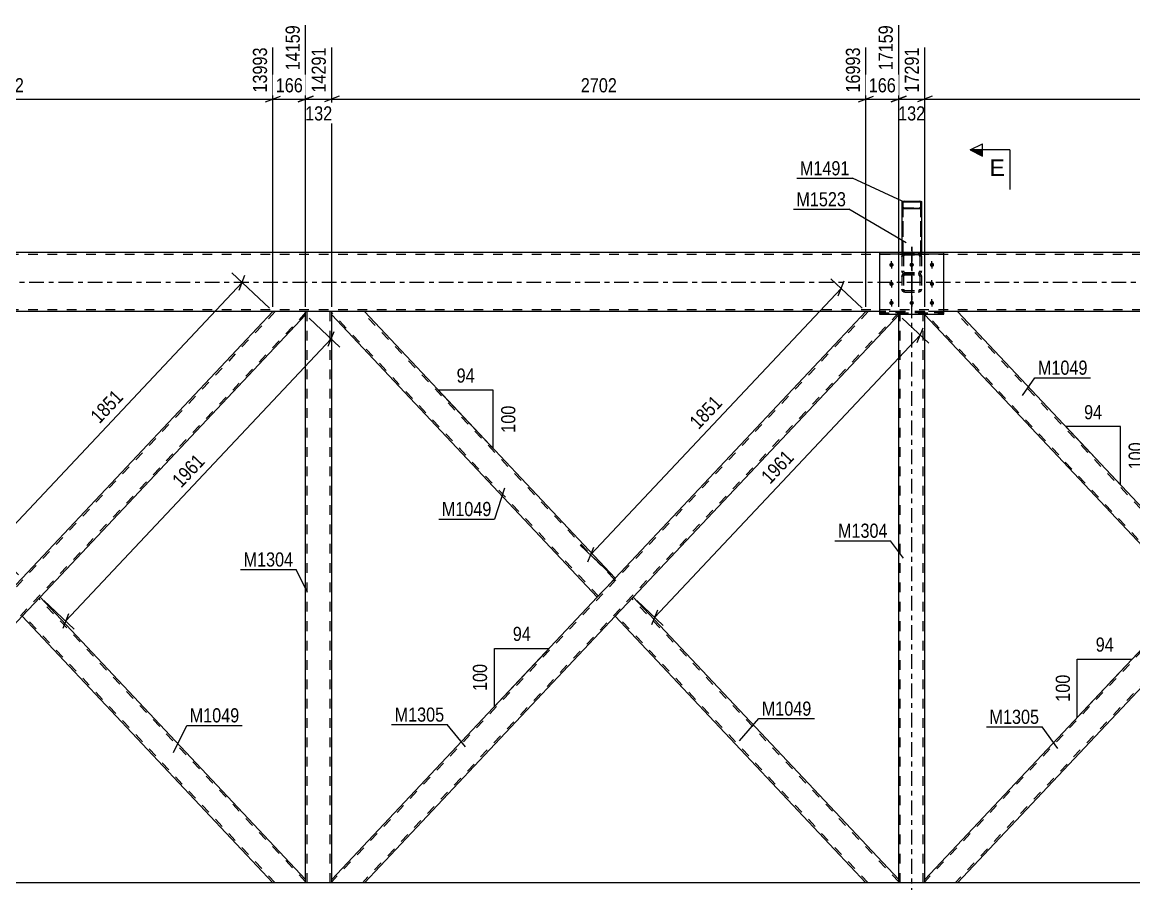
# Model space of a CAD drawing. Header units: millimetres. Extents: x 0 to 1189, y 0 to 841.
# Drawn here: x 529.3 to 754.2, y 549.8 to 724.2 of the extents above; entities that cross this region are included whole.
import ezdxf

# ---------------------------------------------------------------- set-up
doc = ezdxf.new("R2010")
doc.units = ezdxf.units.MM
doc.linetypes.add('DXK_LINE_DOT2', pattern=[3.9198, 1.9599, -1.9599])
doc.linetypes.add('DXK_LINE_DOT3', pattern=[5.9187, 2.979, -0.9799, 0.9799, -0.9799])
doc.styles.add('Arial', font='ARIAL.TTF', dxfattribs={"height": 0.2})
doc.styles.add('Arial Narrow', font='ARIALN.TTF', dxfattribs={"height": 0.2})

# ---------------------------------------------------------------- blocks, each defined once
blk = doc.blocks.new('Part-761551702-4858 - 4748')
at = {"color": 7, "linetype": 'DXK_LINE_DOT2'}
for p, q in [((700.45, 665.62), (591.91, 550.21)), ((706.64, 665.42), (598.1, 550.02)), ((706.64, 665.62), (700.01, 665.62)), ((706.64, 665.13), (706.64, 665.62)), ((649.27, 611.67), (645.65, 607.82)), ((652.9, 607.82), (649.27, 603.96)), ((598.54, 550.02), (591.91, 550.02))]:
    blk.add_line(p, q, dxfattribs=at)
at = {"color": 2, "linetype": 'Continuous'}
for p, q in [((700.01, 665.62), (649.27, 611.67)), ((706.64, 664.96), (652.9, 607.82)), ((706.64, 664.96), (706.64, 665.13)), ((645.65, 607.82), (591.91, 550.68)), ((649.27, 603.96), (598.54, 550.02)), ((591.91, 550.02), (591.91, 550.68))]:
    blk.add_line(p, q, dxfattribs=at)
blk = doc.blocks.new('Part-761551702-4794 - 4748')
at = {"color": 2, "linetype": 'Continuous'}
for p, q in [((707.27, 687.84), (707.31, 687.91)), ((707.27, 687.84), (707.27, 677.62)), ((707.31, 687.91), (707.41, 687.96)), ((707.41, 687.96), (707.57, 688)), ((707.57, 688), (707.75, 688.01)), ((707.75, 688.01), (710.79, 688.01)), ((710.79, 688.01), (710.98, 688)), ((710.98, 688), (711.13, 687.96)), ((711.13, 687.96), (711.24, 687.91)), ((711.24, 687.91), (711.27, 687.84)), ((711.27, 687.84), (711.27, 687.78))]:
    blk.add_line(p, q, dxfattribs=at)
at = {"color": 7, "linetype": 'DXK_LINE_DOT2'}
for p, q in [((707.31, 686.67), (707.27, 686.73)), ((707.41, 686.61), (707.31, 686.67)), ((707.57, 686.57), (707.41, 686.61)), ((707.53, 687.87), (707.51, 687.84)), ((707.51, 687.84), (707.51, 677.3)), ((707.51, 686.73), (707.53, 686.7)), ((707.58, 687.9), (707.53, 687.87)), ((707.53, 686.7), (707.58, 686.67)), ((707.75, 686.56), (707.57, 686.57)), ((707.66, 687.92), (707.58, 687.9)), ((707.58, 686.67), (707.66, 686.65)), ((707.75, 687.93), (707.66, 687.92)), ((707.66, 686.65), (707.75, 686.64)), ((707.75, 687.93), (710.79, 687.93)), ((707.75, 686.64), (710.79, 686.64)), ((707.75, 686.56), (710.79, 686.56)), ((710.88, 687.92), (710.79, 687.93)), ((710.79, 686.64), (710.88, 686.65)), ((710.98, 686.57), (710.79, 686.56)), ((710.96, 687.9), (710.88, 687.92)), ((710.88, 686.65), (710.96, 686.67)), ((711.01, 687.87), (710.96, 687.9)), ((710.96, 686.67), (711.01, 686.7)), ((711.13, 686.61), (710.98, 686.57)), ((711.03, 687.84), (711.01, 687.87)), ((711.01, 686.7), (711.03, 686.73)), ((711.03, 687.84), (711.03, 677.3)), ((711.24, 686.67), (711.13, 686.61)), ((711.27, 686.73), (711.24, 686.67)), ((711.27, 687.78), (711.27, 677.3)), ((711.27, 677.62), (707.27, 677.62)), ((707.27, 677.62), (707.27, 677.3)), ((707.27, 677.44), (707.51, 677.44)), ((707.27, 677.3), (707.31, 677.23)), ((707.31, 677.23), (707.41, 677.17)), ((707.41, 677.17), (707.57, 677.13)), ((707.53, 677.26), (707.51, 677.3)), ((707.58, 677.23), (707.53, 677.26)), ((707.57, 677.13), (707.75, 677.12)), ((707.66, 677.22), (707.58, 677.23)), ((707.75, 677.21), (707.66, 677.22)), ((707.75, 677.21), (710.79, 677.21)), ((707.75, 677.12), (710.79, 677.12)), ((710.88, 677.22), (710.79, 677.21)), ((710.79, 677.12), (710.98, 677.13)), ((710.96, 677.23), (710.88, 677.22)), ((711.01, 677.26), (710.96, 677.23)), ((710.98, 677.13), (711.13, 677.17)), ((711.03, 677.3), (711.01, 677.26)), ((711.03, 677.44), (711.27, 677.44)), ((711.13, 677.17), (711.24, 677.23)), ((711.24, 677.23), (711.27, 677.3))]:
    blk.add_line(p, q, dxfattribs=at)
blk = doc.blocks.new('Part-761551702-4868 - 4748')
at = {"color": 7, "linetype": 'DXK_LINE_DOT2'}
for p, q in [((580.45, 665.62), (471.91, 550.21)), ((586.63, 665.42), (478.1, 550.02)), ((586.63, 665.62), (580.01, 665.62)), ((529.27, 611.67), (525.65, 607.82)), ((532.9, 607.82), (529.27, 603.96)), ((478.54, 550.02), (471.91, 550.02))]:
    blk.add_line(p, q, dxfattribs=at)
at = {"color": 2, "linetype": 'Continuous'}
for p, q in [((580.01, 665.62), (529.27, 611.67)), ((586.63, 664.96), (532.9, 607.82)), ((586.63, 664.96), (586.63, 665.62)), ((525.65, 607.82), (471.91, 550.68)), ((529.27, 603.96), (478.54, 550.02)), ((471.91, 550.02), (471.91, 550.68))]:
    blk.add_line(p, q, dxfattribs=at)
blk = doc.blocks.new('Part-761551702-4815 - 4748')
at = {"color": 2, "linetype": 'Continuous'}
for p, q in [((715.77, 677.57), (702.77, 677.57)), ((702.77, 677.57), (702.77, 665.13)), ((702.77, 677.35), (715.77, 677.35)), ((715.77, 665.13), (715.77, 677.57)), ((702.77, 665.13), (715.77, 665.13))]:
    blk.add_line(p, q, dxfattribs=at)
at = {"color": 7, "linetype": 'DXK_LINE_DOT2'}
blk.add_line((702.77, 665.35), (715.77, 665.35), dxfattribs=at)
blk = doc.blocks.new('Bolt-761551702-4840 - 4748')
at = {"linetype": 'Continuous'}
for points in [[(705.17, 675.51), (705.27, 675.5), (705.35, 675.47), (705.43, 675.43), (705.5, 675.37), (705.55, 675.3), (705.59, 675.22), (705.61, 675.14), (705.61, 675.05), (705.59, 674.96), (705.55, 674.89), (705.5, 674.82), (705.43, 674.76), (705.35, 674.71), (705.27, 674.69), (705.17, 674.68), (705.08, 674.69), (704.99, 674.71), (704.91, 674.76), (704.85, 674.82), (704.79, 674.89), (704.76, 674.96), (704.74, 675.05), (704.74, 675.14), (704.76, 675.22), (704.79, 675.3), (704.85, 675.37), (704.91, 675.43), (704.99, 675.47), (705.08, 675.5)], [(709.27, 675.51), (709.37, 675.5), (709.45, 675.47), (709.53, 675.43), (709.6, 675.37), (709.65, 675.3), (709.69, 675.22), (709.71, 675.14), (709.71, 675.05), (709.69, 674.96), (709.65, 674.89), (709.6, 674.82), (709.53, 674.76), (709.45, 674.71), (709.37, 674.69), (709.27, 674.68), (709.18, 674.69), (709.09, 674.71), (709.01, 674.76), (708.95, 674.82), (708.89, 674.89), (708.86, 674.96), (708.84, 675.05), (708.84, 675.14), (708.86, 675.22), (708.89, 675.3), (708.95, 675.37), (709.01, 675.43), (709.09, 675.47), (709.18, 675.5)], [(713.37, 675.51), (713.47, 675.5), (713.55, 675.47), (713.63, 675.43), (713.7, 675.37), (713.75, 675.3), (713.79, 675.22), (713.81, 675.14), (713.81, 675.05), (713.79, 674.96), (713.75, 674.89), (713.7, 674.82), (713.63, 674.76), (713.55, 674.71), (713.47, 674.69), (713.37, 674.68), (713.28, 674.69), (713.19, 674.71), (713.11, 674.76), (713.05, 674.82), (712.99, 674.89), (712.96, 674.96), (712.94, 675.05), (712.94, 675.14), (712.96, 675.22), (712.99, 675.3), (713.05, 675.37), (713.11, 675.43), (713.19, 675.47), (713.28, 675.5)], [(705.17, 671.65), (705.27, 671.64), (705.35, 671.62), (705.43, 671.57), (705.5, 671.52), (705.55, 671.45), (705.59, 671.37), (705.61, 671.28), (705.61, 671.2), (705.59, 671.11), (705.55, 671.03), (705.5, 670.96), (705.43, 670.9), (705.35, 670.86), (705.27, 670.83), (705.17, 670.83), (705.08, 670.83), (704.99, 670.86), (704.91, 670.9), (704.85, 670.96), (704.79, 671.03), (704.76, 671.11), (704.74, 671.2), (704.74, 671.28), (704.76, 671.37), (704.79, 671.45), (704.85, 671.52), (704.91, 671.57), (704.99, 671.62), (705.08, 671.64)], [(713.37, 671.65), (713.47, 671.64), (713.55, 671.62), (713.63, 671.57), (713.7, 671.52), (713.75, 671.45), (713.79, 671.37), (713.81, 671.28), (713.81, 671.2), (713.79, 671.11), (713.75, 671.03), (713.7, 670.96), (713.63, 670.9), (713.55, 670.86), (713.47, 670.83), (713.37, 670.83), (713.28, 670.83), (713.19, 670.86), (713.11, 670.9), (713.05, 670.96), (712.99, 671.03), (712.96, 671.11), (712.94, 671.2), (712.94, 671.28), (712.96, 671.37), (712.99, 671.45), (713.05, 671.52), (713.11, 671.57), (713.19, 671.62), (713.28, 671.64)], [(705.17, 667.8), (705.27, 667.79), (705.35, 667.76), (705.43, 667.72), (705.5, 667.66), (705.55, 667.59), (705.59, 667.51), (705.61, 667.43), (705.61, 667.34), (705.59, 667.26), (705.55, 667.18), (705.5, 667.11), (705.43, 667.05), (705.35, 667.01), (705.27, 666.98), (705.17, 666.97), (705.08, 666.98), (704.99, 667.01), (704.91, 667.05), (704.85, 667.11), (704.79, 667.18), (704.76, 667.26), (704.74, 667.34), (704.74, 667.43), (704.76, 667.51), (704.79, 667.59), (704.85, 667.66), (704.91, 667.72), (704.99, 667.76), (705.08, 667.79)], [(709.27, 667.8), (709.37, 667.79), (709.45, 667.76), (709.53, 667.72), (709.6, 667.66), (709.65, 667.59), (709.69, 667.51), (709.71, 667.43), (709.71, 667.34), (709.69, 667.26), (709.65, 667.18), (709.6, 667.11), (709.53, 667.05), (709.45, 667.01), (709.37, 666.98), (709.27, 666.97), (709.18, 666.98), (709.09, 667.01), (709.01, 667.05), (708.95, 667.11), (708.89, 667.18), (708.86, 667.26), (708.84, 667.34), (708.84, 667.43), (708.86, 667.51), (708.89, 667.59), (708.95, 667.66), (709.01, 667.72), (709.09, 667.76), (709.18, 667.79)], [(713.37, 667.8), (713.47, 667.79), (713.55, 667.76), (713.63, 667.72), (713.7, 667.66), (713.75, 667.59), (713.79, 667.51), (713.81, 667.43), (713.81, 667.34), (713.79, 667.26), (713.75, 667.18), (713.7, 667.11), (713.63, 667.05), (713.55, 667.01), (713.47, 666.98), (713.37, 666.97), (713.28, 666.98), (713.19, 667.01), (713.11, 667.05), (713.05, 667.11), (712.99, 667.18), (712.96, 667.26), (712.94, 667.34), (712.94, 667.43), (712.96, 667.51), (712.99, 667.59), (713.05, 667.66), (713.11, 667.72), (713.19, 667.76), (713.28, 667.79)]]:
    blk.add_hatch(color=1, dxfattribs=at).paths.add_polyline_path(points)
at = {"color": 1, "linetype": 'Continuous'}
for p, q in [((705.17, 675.49), (705.17, 674.35)), ((709.27, 675.49), (709.27, 674.35)), ((713.37, 675.49), (713.37, 674.35)), ((705.17, 671.64), (705.17, 670.5)), ((713.37, 671.64), (713.37, 670.5)), ((705.17, 667.78), (705.17, 666.65)), ((709.27, 667.78), (709.27, 666.65)), ((713.37, 667.78), (713.37, 666.65))]:
    blk.add_line(p, q, dxfattribs=at)
blk = doc.blocks.new('Part-761551702-4913 - 4748')
at = {"color": 7, "linetype": 'DXK_LINE_DOT2'}
for p, q in [((718.54, 665.62), (711.92, 665.62)), ((711.92, 665.13), (711.92, 665.62)), ((765.87, 608.05), (711.92, 665.42)), ((769.06, 611.44), (718.1, 665.62)), ((769.24, 611.63), (768.84, 611.2)), ((765.87, 608.05), (765.89, 608.07))]:
    blk.add_line(p, q, dxfattribs=at)
at = {"color": 2, "linetype": 'Continuous'}
for p, q in [((711.92, 664.96), (711.92, 665.13)), ((765.65, 607.82), (711.92, 664.96)), ((769.28, 611.67), (718.54, 665.62)), ((768.84, 611.2), (765.65, 607.82)), ((769.28, 611.67), (768.84, 611.2))]:
    blk.add_line(p, q, dxfattribs=at)
blk = doc.blocks.new('Part-761551702-4918 - 4748')
at = {"color": 7, "linetype": 'DXK_LINE_DOT2'}
for p, q in [((820.45, 665.62), (711.92, 550.21)), ((826.64, 665.42), (718.1, 550.02)), ((826.64, 665.62), (820.01, 665.62)), ((769.28, 611.67), (765.65, 607.82)), ((772.9, 607.82), (769.28, 603.96)), ((718.54, 550.02), (711.92, 550.02))]:
    blk.add_line(p, q, dxfattribs=at)
at = {"color": 2, "linetype": 'Continuous'}
for p, q in [((820.01, 665.62), (769.28, 611.67)), ((826.64, 664.96), (772.9, 607.82)), ((826.64, 664.96), (826.64, 665.62)), ((765.65, 607.82), (711.92, 550.68)), ((769.28, 603.96), (718.54, 550.02)), ((711.92, 550.1), (711.92, 550.68)), ((711.92, 550.02), (711.92, 550.1))]:
    blk.add_line(p, q, dxfattribs=at)
blk = doc.blocks.new('Part-761551702-4923 - 4748')
at = {"color": 2, "linetype": 'Continuous'}
for p, q in [((591.91, 664.96), (591.91, 665.62)), ((645.65, 607.82), (591.91, 664.96)), ((649.27, 611.67), (598.54, 665.62)), ((648.84, 611.2), (645.65, 607.82)), ((649.27, 611.67), (648.84, 611.2))]:
    blk.add_line(p, q, dxfattribs=at)
at = {"color": 7, "linetype": 'DXK_LINE_DOT2'}
for p, q in [((598.54, 665.62), (591.91, 665.62)), ((645.87, 608.05), (591.91, 665.42)), ((649.06, 611.44), (598.1, 665.62)), ((649.24, 611.63), (648.84, 611.2)), ((645.87, 608.05), (645.89, 608.07))]:
    blk.add_line(p, q, dxfattribs=at)
blk = doc.blocks.new('Part-761551702-4938 - 4748')
at = {"color": 2, "linetype": 'Continuous'}
for p, q in [((652.9, 607.82), (649.27, 603.96)), ((706.64, 550.68), (652.9, 607.82)), ((700.01, 550.02), (649.27, 603.96)), ((706.64, 550.02), (706.64, 550.68))]:
    blk.add_line(p, q, dxfattribs=at)
at = {"color": 7, "linetype": 'DXK_LINE_DOT2'}
for p, q in [((706.64, 550.21), (652.68, 607.58)), ((649.49, 604.2), (649.51, 604.21)), ((700.45, 550.02), (649.49, 604.2)), ((706.64, 550.02), (700.01, 550.02))]:
    blk.add_line(p, q, dxfattribs=at)
blk = doc.blocks.new('Part-761551702-4943 - 4748')
at = {"color": 2, "linetype": 'Continuous'}
for p, q in [((532.9, 607.82), (529.27, 603.96)), ((586.63, 550.68), (532.9, 607.82)), ((580.01, 550.02), (529.27, 603.96)), ((586.63, 550.02), (586.63, 550.68))]:
    blk.add_line(p, q, dxfattribs=at)
at = {"color": 7, "linetype": 'DXK_LINE_DOT2'}
for p, q in [((586.63, 550.21), (532.68, 607.58)), ((529.49, 604.2), (529.51, 604.21)), ((580.45, 550.02), (529.49, 604.2)), ((586.63, 550.02), (580.01, 550.02))]:
    blk.add_line(p, q, dxfattribs=at)
blk = doc.blocks.new('Part-761551702-4982 - 4748')
at = {"color": 7, "linetype": 'DXK_LINE_DOT3'}
blk.add_line((709.28, 540.02), (709.28, 675.62), dxfattribs=at)
at = {"color": 7, "linetype": 'DXK_LINE_DOT2'}
for p, q in [((711.92, 665.62), (706.64, 665.62)), ((706.64, 664.96), (706.64, 665.62)), ((706.96, 550.02), (706.96, 665.62)), ((711.6, 550.02), (711.6, 665.62)), ((711.92, 664.96), (711.92, 665.62)), ((706.64, 550.02), (706.64, 550.68)), ((711.92, 550.02), (706.64, 550.02)), ((711.92, 550.02), (711.92, 550.68))]:
    blk.add_line(p, q, dxfattribs=at)
at = {"color": 2, "linetype": 'Continuous'}
for p, q in [((706.64, 550.68), (706.64, 664.96)), ((711.92, 550.68), (711.92, 664.96))]:
    blk.add_line(p, q, dxfattribs=at)
blk = doc.blocks.new('Part-761551702-5009 - 4748')
at = {"color": 7, "linetype": 'DXK_LINE_DOT2'}
for p, q in [((591.91, 665.62), (586.63, 665.62)), ((586.63, 664.96), (586.63, 665.62)), ((586.95, 550.02), (586.95, 665.62)), ((591.59, 550.02), (591.59, 665.62)), ((591.91, 664.96), (591.91, 665.62)), ((586.63, 550.02), (586.63, 550.68)), ((591.91, 550.02), (586.63, 550.02)), ((591.91, 550.02), (591.91, 550.68))]:
    blk.add_line(p, q, dxfattribs=at)
at = {"color": 2, "linetype": 'Continuous'}
for p, q in [((586.63, 550.68), (586.63, 664.96)), ((591.91, 550.68), (591.91, 664.96))]:
    blk.add_line(p, q, dxfattribs=at)
blk = doc.blocks.new('Part-761551702-5189 - 4748')
at = {"color": 7, "linetype": 'DXK_LINE_DOT2'}
for p, q in [((715.77, 677.57), (702.77, 677.57)), ((702.77, 677.57), (702.77, 665.13)), ((702.77, 677.35), (715.77, 677.35)), ((715.77, 665.13), (715.77, 677.57)), ((715.77, 665.35), (702.77, 665.35)), ((702.77, 665.13), (715.77, 665.13))]:
    blk.add_line(p, q, dxfattribs=at)
blk = doc.blocks.new('Part-761551702-5093 - 4748')
at = {"color": 7, "linetype": 'DXK_LINE_DOT2'}
for p, q in [((1077.28, 677.22), (98.63, 677.22)), ((711.27, 677.62), (707.27, 677.62)), ((1077.28, 666.02), (98.63, 666.02)), ((715.77, 665.62), (702.77, 665.62))]:
    blk.add_line(p, q, dxfattribs=at)
at = {"color": 2, "linetype": 'Continuous'}
for p, q in [((707.27, 677.62), (471.28, 677.62)), ((947.28, 677.62), (711.27, 677.62)), ((702.77, 665.62), (475.78, 665.62)), ((942.78, 665.62), (715.77, 665.62))]:
    blk.add_line(p, q, dxfattribs=at)
at = {"color": 7, "linetype": 'DXK_LINE_DOT3'}
blk.add_line((98.63, 671.62), (1077.28, 671.62), dxfattribs=at)
blk = doc.blocks.new('Part-761551702-5098 - 4748')
at = {"color": 2, "linetype": 'Continuous'}
blk.add_line((951.67, 550.02), (226.63, 550.02), dxfattribs=at)
blk = doc.blocks.new('Bolt-761551702-5145 - 4748')
at = {"color": 1, "linetype": 'DXK_LINE_DOT2'}
for p, q in [((705.17, 674.7), (705.17, 675.83)), ((709.27, 674.7), (709.27, 675.83)), ((713.37, 674.7), (713.37, 675.83)), ((705.17, 670.84), (705.17, 671.98)), ((713.37, 670.84), (713.37, 671.98)), ((705.17, 666.99), (705.17, 668.13)), ((709.27, 666.99), (709.27, 668.13)), ((713.37, 666.99), (713.37, 668.13))]:
    blk.add_line(p, q, dxfattribs=at)
blk = doc.blocks.new('Part-761551702-5148 - 4748')
at = {"color": 7, "linetype": 'DXK_LINE_DOT2'}
for p, q in [((707.67, 677.39), (707.91, 677.44)), ((707.91, 677.1), (707.79, 677.08)), ((707.91, 677.44), (710.63, 677.44)), ((707.91, 677.1), (710.63, 677.1)), ((710.63, 677.44), (710.88, 677.39)), ((710.76, 677.08), (710.63, 677.1)), ((707.27, 676.76), (707.32, 677.02)), ((707.27, 676.76), (707.27, 670.18)), ((707.62, 676.89), (707.59, 676.76)), ((707.59, 676.76), (707.59, 670.18)), ((710.95, 676.76), (710.93, 676.89)), ((710.95, 676.76), (710.95, 670.18)), ((711.22, 677.02), (711.27, 676.76)), ((711.27, 676.76), (711.27, 670.18)), ((707.32, 673.61), (707.27, 673.87)), ((707.32, 672.97), (707.27, 672.74)), ((707.46, 673.16), (707.32, 672.97)), ((707.67, 673.29), (707.46, 673.16)), ((707.59, 673.87), (707.62, 673.74)), ((707.59, 672.74), (707.62, 672.85)), ((707.62, 672.85), (707.69, 672.95)), ((707.91, 673.34), (707.67, 673.29)), ((707.91, 673.18), (707.67, 673.24)), ((707.69, 672.95), (707.79, 673.01)), ((707.79, 673.55), (707.91, 673.53)), ((707.79, 673.01), (707.91, 673.04)), ((707.91, 673.53), (710.63, 673.53)), ((707.91, 673.34), (710.63, 673.34)), ((707.91, 673.18), (710.63, 673.18)), ((707.91, 673.04), (710.63, 673.04)), ((710.63, 673.53), (710.76, 673.55)), ((710.88, 673.29), (710.63, 673.34)), ((710.88, 673.24), (710.63, 673.18)), ((710.63, 673.04), (710.76, 673.01)), ((710.76, 673.01), (710.86, 672.95)), ((710.86, 672.95), (710.93, 672.85)), ((711.09, 673.16), (710.88, 673.29)), ((710.93, 673.74), (710.95, 673.87)), ((710.93, 672.85), (710.95, 672.74)), ((711.22, 672.97), (711.09, 673.16)), ((711.27, 673.87), (711.22, 673.61)), ((711.27, 672.74), (711.22, 672.97)), ((707.27, 670.18), (707.32, 669.95)), ((707.32, 669.95), (707.46, 669.75)), ((707.46, 669.75), (707.67, 669.62)), ((707.62, 670.07), (707.59, 670.18)), ((707.69, 669.97), (707.62, 670.07)), ((707.67, 669.62), (707.91, 669.58)), ((707.79, 669.9), (707.69, 669.97)), ((707.91, 669.88), (707.79, 669.9)), ((707.91, 669.88), (710.63, 669.88)), ((707.91, 669.58), (710.63, 669.58)), ((710.76, 669.9), (710.63, 669.88)), ((710.63, 669.58), (710.88, 669.62)), ((710.86, 669.97), (710.76, 669.9)), ((710.93, 670.07), (710.86, 669.97)), ((710.88, 669.62), (711.09, 669.75)), ((710.95, 670.18), (710.93, 670.07)), ((711.09, 669.75), (711.22, 669.95)), ((711.22, 669.95), (711.27, 670.18))]:
    blk.add_line(p, q, dxfattribs=at)
at = {"color": 7, "linetype": 'DXK_LINE_DOT3'}
blk.add_line((709.27, 678.73), (709.27, 668.04), dxfattribs=at)
at = {"color": 7, "linetype": 'DXK_LINE_DOT2'}
for centre, radius, start, end in [((707.94, 676.79), 0.662, 114.32, 159.2417), ((707.93, 676.77), 0.331, 114.32, 159.2417), ((710.62, 676.77), 0.331, 20.7583, 65.68), ((710.61, 676.79), 0.662, 20.7583, 65.68), ((707.94, 673.84), 0.662, 200.7583, 245.68), ((707.93, 673.85), 0.331, 200.7583, 245.68), ((710.62, 673.85), 0.331, 294.32, 339.2417), ((710.61, 673.84), 0.662, 294.32, 339.2417)]:
    blk.add_arc(centre, radius, start, end, dxfattribs=at)
blk = doc.blocks.new('Part-761551702-5159 - 4748')
at = {"color": 2, "linetype": 'Continuous'}
for p, q in [((707.31, 687.84), (707.27, 687.78)), ((707.27, 687.78), (707.27, 677.57)), ((707.27, 686.67), (707.31, 686.6)), ((707.41, 687.9), (707.31, 687.84)), ((707.31, 686.6), (707.41, 686.55)), ((707.57, 687.94), (707.41, 687.9)), ((707.41, 686.55), (707.57, 686.51)), ((707.51, 687.78), (707.53, 687.81)), ((707.51, 687.78), (707.51, 686.67)), ((707.53, 686.64), (707.51, 686.67)), ((707.53, 687.81), (707.58, 687.84)), ((707.58, 686.61), (707.53, 686.64)), ((707.75, 687.95), (707.57, 687.94)), ((707.57, 686.51), (707.75, 686.49)), ((707.58, 687.84), (707.66, 687.86)), ((707.66, 686.59), (707.58, 686.61)), ((707.66, 687.86), (707.75, 687.86)), ((707.75, 686.58), (707.66, 686.59)), ((707.75, 687.95), (710.79, 687.95)), ((707.75, 687.86), (710.79, 687.86)), ((707.75, 686.58), (710.79, 686.58)), ((707.75, 686.49), (710.79, 686.49)), ((710.98, 687.94), (710.79, 687.95)), ((710.79, 687.86), (710.89, 687.86)), ((710.89, 686.59), (710.79, 686.58)), ((710.79, 686.49), (710.98, 686.51)), ((710.89, 687.86), (710.96, 687.84)), ((710.96, 686.61), (710.89, 686.59)), ((710.96, 687.84), (711.02, 687.81)), ((711.02, 686.64), (710.96, 686.61)), ((711.13, 687.9), (710.98, 687.94)), ((710.98, 686.51), (711.13, 686.55)), ((711.02, 687.81), (711.03, 687.78)), ((711.03, 686.67), (711.02, 686.64)), ((711.03, 687.78), (711.03, 686.67)), ((711.24, 687.84), (711.13, 687.9)), ((711.13, 686.55), (711.24, 686.6)), ((711.27, 687.78), (711.24, 687.84)), ((711.24, 686.6), (711.27, 686.67)), ((711.27, 687.78), (711.27, 677.57))]:
    blk.add_line(p, q, dxfattribs=at)
at = {"color": 7, "linetype": 'DXK_LINE_DOT2'}
for p, q in [((707.51, 686.67), (707.51, 677.3)), ((711.03, 686.67), (711.03, 677.3)), ((711.27, 677.62), (707.27, 677.62)), ((707.27, 677.57), (707.27, 677.3)), ((707.27, 677.44), (707.51, 677.44)), ((707.31, 677.24), (707.27, 677.3)), ((707.41, 677.18), (707.31, 677.24)), ((707.57, 677.14), (707.41, 677.18)), ((707.51, 677.3), (707.53, 677.27)), ((707.53, 677.27), (707.58, 677.24)), ((707.75, 677.13), (707.57, 677.14)), ((707.58, 677.24), (707.66, 677.22)), ((707.66, 677.22), (707.75, 677.22)), ((707.75, 677.22), (710.79, 677.22)), ((710.79, 677.13), (707.75, 677.13)), ((710.79, 677.22), (710.89, 677.22)), ((710.98, 677.14), (710.79, 677.13)), ((710.89, 677.22), (710.96, 677.24)), ((710.96, 677.24), (711.02, 677.27)), ((711.13, 677.18), (710.98, 677.14)), ((711.02, 677.27), (711.03, 677.3)), ((711.03, 677.44), (711.27, 677.44)), ((711.24, 677.24), (711.13, 677.18)), ((711.27, 677.3), (711.24, 677.24)), ((711.27, 677.57), (711.27, 677.3))]:
    blk.add_line(p, q, dxfattribs=at)
blk = doc.blocks.new('Part-761551702-5214 - 4748')
at = {"color": 7, "linetype": 'DXK_LINE_DOT2'}
for p, q in [((707.91, 677.44), (707.67, 677.39)), ((707.79, 677.08), (707.91, 677.1)), ((707.91, 677.44), (710.63, 677.44)), ((707.91, 677.1), (710.63, 677.1)), ((710.88, 677.39), (710.63, 677.44)), ((710.63, 677.1), (710.76, 677.08)), ((707.32, 677.02), (707.27, 676.76)), ((707.27, 676.76), (707.27, 670.18)), ((707.59, 676.76), (707.62, 676.89)), ((707.59, 676.76), (707.59, 670.18)), ((710.93, 676.89), (710.95, 676.76)), ((710.95, 676.76), (710.95, 670.18)), ((711.27, 676.76), (711.22, 677.02)), ((711.27, 676.76), (711.27, 670.18)), ((707.27, 673.87), (707.32, 673.61)), ((707.27, 672.74), (707.32, 672.97)), ((707.32, 672.97), (707.46, 673.16)), ((707.46, 673.16), (707.67, 673.29)), ((707.62, 673.74), (707.59, 673.87)), ((707.62, 672.85), (707.59, 672.74)), ((707.69, 672.95), (707.62, 672.85)), ((707.67, 673.29), (707.91, 673.34)), ((707.67, 673.24), (707.91, 673.18)), ((707.79, 673.01), (707.69, 672.95)), ((707.91, 673.53), (707.79, 673.55)), ((707.91, 673.04), (707.79, 673.01)), ((707.91, 673.53), (710.63, 673.53)), ((707.91, 673.34), (710.63, 673.34)), ((707.91, 673.18), (710.63, 673.18)), ((707.91, 673.04), (710.63, 673.04)), ((710.76, 673.55), (710.63, 673.53)), ((710.63, 673.34), (710.88, 673.29)), ((710.63, 673.18), (710.88, 673.24)), ((710.76, 673.01), (710.63, 673.04)), ((710.86, 672.95), (710.76, 673.01)), ((710.93, 672.85), (710.86, 672.95)), ((710.88, 673.29), (711.09, 673.16)), ((710.95, 673.87), (710.93, 673.74)), ((710.95, 672.74), (710.93, 672.85)), ((711.09, 673.16), (711.22, 672.97)), ((711.22, 673.61), (711.27, 673.87)), ((711.22, 672.97), (711.27, 672.74)), ((707.32, 669.95), (707.27, 670.18)), ((707.46, 669.75), (707.32, 669.95)), ((707.67, 669.62), (707.46, 669.75)), ((707.59, 670.18), (707.62, 670.06)), ((707.62, 670.06), (707.69, 669.97)), ((707.91, 669.58), (707.67, 669.62)), ((707.69, 669.97), (707.79, 669.9)), ((707.79, 669.9), (707.91, 669.88)), ((707.91, 669.88), (710.63, 669.88)), ((707.91, 669.58), (710.63, 669.58)), ((710.63, 669.88), (710.76, 669.9)), ((710.88, 669.62), (710.63, 669.58)), ((710.76, 669.9), (710.86, 669.97)), ((710.86, 669.97), (710.93, 670.06)), ((711.09, 669.75), (710.88, 669.62)), ((710.93, 670.06), (710.95, 670.18)), ((711.22, 669.95), (711.09, 669.75)), ((711.27, 670.18), (711.22, 669.95))]:
    blk.add_line(p, q, dxfattribs=at)
at = {"color": 7, "linetype": 'DXK_LINE_DOT3'}
blk.add_line((709.27, 668.04), (709.27, 678.73), dxfattribs=at)
at = {"color": 7, "linetype": 'DXK_LINE_DOT2'}
for centre, radius, start, end in [((707.94, 676.79), 0.662, 114.32, 159.2417), ((707.93, 676.77), 0.331, 114.32, 159.2417), ((710.62, 676.77), 0.331, 20.7583, 65.68), ((710.61, 676.79), 0.662, 20.7583, 65.68), ((707.94, 673.84), 0.662, 200.7583, 245.68), ((707.93, 673.85), 0.331, 200.7583, 245.68), ((710.62, 673.85), 0.331, 294.32, 339.2417), ((710.61, 673.84), 0.662, 294.32, 339.2417)]:
    blk.add_arc(centre, radius, start, end, dxfattribs=at)
blk = doc.blocks.new('StraightDimension-761551702-5760 - 4748')
at = {"color": 7, "linetype": 'Continuous'}
for p, q in [((644.27, 616.38), (695, 670.33)), ((699.28, 666.3), (692.92, 672.28)), ((694.41, 668.82), (695.59, 671.83)), ((648.55, 612.35), (642.19, 618.33)), ((644.86, 617.88), (643.67, 614.88))]:
    blk.add_line(p, q, dxfattribs=at)
at = {"color": 0}
blk.add_wipeout([(672, 646.97), (668.94, 649.85), (663.11, 643.64), (666.17, 640.77)], dxfattribs=at)
at = {"color": 3, "style": 'Arial Narrow'}
blk.add_text('1851', height=2.863, rotation=46.7591, dxfattribs=at).set_placement((666.14, 641.62))
blk = doc.blocks.new('StraightDimension-761551702-15352 - 4748')
at = {"color": 7, "linetype": 'Continuous'}
for p, q in [((591.91, 666.62), (591.91, 719.1)), ((700.01, 666.62), (700.01, 719.1)), ((593.41, 709.26), (590.41, 708.06)), ((591.91, 708.66), (700.01, 708.66)), ((698.51, 708.06), (701.51, 709.26))]:
    blk.add_line(p, q, dxfattribs=at)
at = {"color": 0, "linetype": 'Continuous'}
blk.add_wipeout([(699.41, 719.7), (695.21, 719.7), (695.21, 709.36), (699.41, 709.36)], dxfattribs=at)
at = {"color": 0}
blk.add_wipeout([(650.22, 709.41), (650.22, 713.61), (641.71, 713.61), (641.71, 709.41)], dxfattribs=at)
at = {"color": 3, "linetype": 'Continuous', "style": 'Arial Narrow'}
blk.add_text('16993', height=2.863, rotation=90.0002, dxfattribs=at).set_placement((698.81, 709.96))
at = {"color": 3, "style": 'Arial Narrow'}
blk.add_text('2702', height=2.863, dxfattribs=at).set_placement((642.31, 710.01))
blk = doc.blocks.new('AngleDimension-761551702-17694 - 4748')
at = {"color": 7, "linetype": 'Continuous'}
for p, q in [((624.83, 597.47), (635.93, 597.47)), ((624.83, 585.67), (635.93, 597.47)), ((624.83, 585.67), (624.83, 597.47)), ((630.46, 591.66), (635.93, 597.47))]:
    blk.add_line(p, q, dxfattribs=at)
at = {"color": 0}
for points in [[(632.8, 598.37), (632.8, 602.57), (627.95, 602.57), (627.95, 598.37)], [(623.93, 594.92), (619.73, 594.92), (619.73, 588.23), (623.93, 588.23)]]:
    blk.add_wipeout(points, dxfattribs=at)
at = {"color": 3, "style": 'Arial Narrow'}
blk.add_text('94', height=2.863, dxfattribs=at).set_placement((628.55, 598.97))
blk.add_text('100', height=2.863, rotation=90.0002, dxfattribs=at).set_placement((623.33, 588.83))
blk = doc.blocks.new('StraightDimension-761551702-15353 - 4748')
at = {"color": 7, "linetype": 'Continuous'}
for p, q in [((586.63, 666.62), (586.63, 723.6)), ((591.91, 666.62), (591.91, 719.1)), ((585.13, 708.06), (588.13, 709.26)), ((586.63, 708.66), (591.91, 708.66)), ((593.41, 709.26), (590.41, 708.06))]:
    blk.add_line(p, q, dxfattribs=at)
at = {"color": 0, "linetype": 'Continuous'}
blk.add_wipeout([(591.31, 719.7), (587.11, 719.7), (587.11, 709.36), (591.31, 709.36)], dxfattribs=at)
at = {"color": 0}
blk.add_wipeout([(592.62, 703.71), (592.62, 707.91), (585.93, 707.91), (585.93, 703.71)], dxfattribs=at)
at = {"color": 3, "linetype": 'Continuous', "style": 'Arial Narrow'}
blk.add_text('14291', height=2.863, rotation=90.0002, dxfattribs=at).set_placement((590.71, 709.96))
at = {"color": 3, "style": 'Arial Narrow'}
blk.add_text('132', height=2.863, dxfattribs=at).set_placement((586.53, 704.31))
blk = doc.blocks.new('StraightDimension-761551702-5781 - 4748')
at = {"color": 7, "linetype": 'Continuous'}
for p, q in [((587.36, 664.27), (593.54, 658.46)), ((591.2, 658.6), (592.38, 661.61)), ((538.05, 602.97), (591.79, 660.11)), ((533.63, 607.13), (539.8, 601.32)), ((538.64, 604.47), (537.46, 601.46))]:
    blk.add_line(p, q, dxfattribs=at)
at = {"color": 0}
blk.add_wipeout([(567.29, 635.15), (564.23, 638.03), (558.4, 631.83), (561.46, 628.95)], dxfattribs=at)
at = {"color": 3, "style": 'Arial Narrow'}
blk.add_text('1961', height=2.863, rotation=46.7591, dxfattribs=at).set_placement((561.43, 629.8))
blk = doc.blocks.new('StraightDimension-761551702-15350 - 4748')
at = {"color": 7, "linetype": 'Continuous'}
for p, q in [((706.64, 666.62), (706.64, 723.6)), ((711.92, 666.62), (711.92, 719.1)), ((705.14, 708.06), (708.14, 709.26)), ((706.64, 708.66), (711.92, 708.66)), ((713.42, 709.26), (710.42, 708.06))]:
    blk.add_line(p, q, dxfattribs=at)
at = {"color": 0, "linetype": 'Continuous'}
blk.add_wipeout([(711.32, 719.7), (707.12, 719.7), (707.12, 709.36), (711.32, 709.36)], dxfattribs=at)
at = {"color": 0}
blk.add_wipeout([(712.62, 703.71), (712.62, 707.91), (705.93, 707.91), (705.93, 703.71)], dxfattribs=at)
at = {"color": 3, "linetype": 'Continuous', "style": 'Arial Narrow'}
blk.add_text('17291', height=2.863, rotation=90.0002, dxfattribs=at).set_placement((710.72, 709.96))
at = {"color": 3, "style": 'Arial Narrow'}
blk.add_text('132', height=2.863, dxfattribs=at).set_placement((706.53, 704.31))
blk = doc.blocks.new('StraightDimension-761551702-15355 - 4748')
at = {"color": 7, "linetype": 'Continuous'}
for p, q in [((471.91, 666.62), (471.91, 719.1)), ((580.01, 666.62), (580.01, 719.1)), ((473.41, 709.26), (470.41, 708.06)), ((471.91, 708.66), (580.01, 708.66)), ((578.51, 708.06), (581.51, 709.26))]:
    blk.add_line(p, q, dxfattribs=at)
at = {"color": 0, "linetype": 'Continuous'}
blk.add_wipeout([(579.41, 719.7), (575.21, 719.7), (575.21, 709.36), (579.41, 709.36)], dxfattribs=at)
at = {"color": 0}
blk.add_wipeout([(530.22, 709.41), (530.22, 713.61), (521.71, 713.61), (521.71, 709.41)], dxfattribs=at)
at = {"color": 3, "linetype": 'Continuous', "style": 'Arial Narrow'}
blk.add_text('13993', height=2.863, rotation=90.0002, dxfattribs=at).set_placement((578.81, 709.96))
at = {"color": 3, "style": 'Arial Narrow'}
blk.add_text('2702', height=2.863, dxfattribs=at).set_placement((522.31, 710.01))
blk = doc.blocks.new('StraightDimension-761551702-5796 - 4748')
at = {"color": 7, "linetype": 'Continuous'}
for p, q in [((579.28, 666.3), (571.68, 673.45)), ((573.16, 670), (574.34, 673)), ((523.02, 617.55), (573.75, 671.5)), ((528.55, 612.35), (520.94, 619.51)), ((523.61, 619.06), (522.43, 616.05))]:
    blk.add_line(p, q, dxfattribs=at)
at = {"color": 0}
blk.add_wipeout([(550.75, 648.14), (547.69, 651.02), (541.86, 644.82), (544.92, 641.94)], dxfattribs=at)
at = {"color": 3, "style": 'Arial Narrow'}
blk.add_text('1851', height=2.863, rotation=46.7591, dxfattribs=at).set_placement((544.9, 642.79))
blk = doc.blocks.new('StraightDimension-761551702-15351 - 4748')
at = {"color": 7, "linetype": 'Continuous'}
for p, q in [((706.64, 666.62), (706.64, 723.6)), ((700.01, 666.62), (700.01, 719.1)), ((698.51, 708.06), (701.51, 709.26)), ((700.01, 708.66), (706.64, 708.66)), ((708.14, 709.26), (705.14, 708.06))]:
    blk.add_line(p, q, dxfattribs=at)
at = {"color": 0}
blk.add_wipeout([(706.66, 709.41), (706.66, 713.61), (699.98, 713.61), (699.98, 709.41)], dxfattribs=at)
at = {"color": 0, "linetype": 'Continuous'}
blk.add_wipeout([(706.04, 724.2), (701.84, 724.2), (701.84, 713.86), (706.04, 713.86)], dxfattribs=at)
at = {"color": 3, "linetype": 'Continuous', "style": 'Arial Narrow'}
blk.add_text('17159', height=2.863, rotation=90.0002, dxfattribs=at).set_placement((705.44, 714.46))
at = {"color": 3, "style": 'Arial Narrow'}
blk.add_text('166', height=2.863, dxfattribs=at).set_placement((700.58, 710.01))
blk = doc.blocks.new('StraightDimension-761551702-15354 - 4748')
at = {"color": 7, "linetype": 'Continuous'}
for p, q in [((586.63, 666.62), (586.63, 723.6)), ((580.01, 666.62), (580.01, 719.1)), ((578.51, 708.06), (581.51, 709.26)), ((580.01, 708.66), (586.63, 708.66)), ((588.13, 709.26), (585.13, 708.06))]:
    blk.add_line(p, q, dxfattribs=at)
at = {"color": 0}
blk.add_wipeout([(586.66, 709.41), (586.66, 713.61), (579.98, 713.61), (579.98, 709.41)], dxfattribs=at)
at = {"color": 0, "linetype": 'Continuous'}
blk.add_wipeout([(586.03, 724.2), (581.83, 724.2), (581.83, 713.86), (586.03, 713.86)], dxfattribs=at)
at = {"color": 3, "linetype": 'Continuous', "style": 'Arial Narrow'}
blk.add_text('14159', height=2.863, rotation=90.0002, dxfattribs=at).set_placement((585.43, 714.46))
at = {"color": 3, "style": 'Arial Narrow'}
blk.add_text('166', height=2.863, dxfattribs=at).set_placement((580.58, 710.01))
blk = doc.blocks.new('StraightDimension-761551702-5741 - 4748')
at = {"color": 7, "linetype": 'Continuous'}
for p, q in [((707.36, 664.27), (712.73, 659.22)), ((710.39, 659.36), (711.57, 662.37)), ((657.24, 603.73), (710.98, 660.87)), ((653.63, 607.13), (658.99, 602.09)), ((657.83, 605.23), (656.65, 602.23))]:
    blk.add_line(p, q, dxfattribs=at)
at = {"color": 0}
blk.add_wipeout([(686.48, 635.91), (683.42, 638.79), (677.59, 632.59), (680.65, 629.71)], dxfattribs=at)
at = {"color": 3, "style": 'Arial Narrow'}
blk.add_text('1961', height=2.863, rotation=46.7591, dxfattribs=at).set_placement((680.62, 630.56))
blk = doc.blocks.new('StraightDimension-761551702-15349 - 4748')
at = {"color": 7, "linetype": 'Continuous'}
for p, q in [((711.92, 666.62), (711.92, 719.1)), ((820.01, 666.62), (820.01, 719.1)), ((713.42, 709.26), (710.42, 708.06)), ((711.92, 708.66), (820.01, 708.66)), ((818.51, 708.06), (821.51, 709.26))]:
    blk.add_line(p, q, dxfattribs=at)
at = {"color": 0, "linetype": 'Continuous'}
blk.add_wipeout([(819.41, 719.7), (815.21, 719.7), (815.21, 709.36), (819.41, 709.36)], dxfattribs=at)
at = {"color": 0}
blk.add_wipeout([(770.22, 709.41), (770.22, 713.61), (761.71, 713.61), (761.71, 709.41)], dxfattribs=at)
at = {"color": 3, "linetype": 'Continuous', "style": 'Arial Narrow'}
blk.add_text('19993', height=2.863, rotation=90.0002, dxfattribs=at).set_placement((818.81, 709.96))
at = {"color": 3, "style": 'Arial Narrow'}
blk.add_text('2702', height=2.863, dxfattribs=at).set_placement((762.31, 710.01))
blk = doc.blocks.new('AngleDimension-761551702-17680 - 4748')
at = {"color": 7, "linetype": 'Continuous'}
for p, q in [((621.35, 641.36), (613.46, 649.75)), ((624.56, 649.75), (613.46, 649.75)), ((624.56, 637.95), (613.46, 649.75)), ((624.56, 637.95), (624.56, 649.75))]:
    blk.add_line(p, q, dxfattribs=at)
at = {"color": 0}
for points in [[(621.44, 650.65), (621.44, 654.85), (616.58, 654.85), (616.58, 650.65)], [(629.66, 647.19), (625.46, 647.19), (625.46, 640.51), (629.66, 640.51)]]:
    blk.add_wipeout(points, dxfattribs=at)
at = {"color": 3, "style": 'Arial Narrow'}
blk.add_text('94', height=2.863, dxfattribs=at).set_placement((617.18, 651.25))
blk.add_text('100', height=2.863, rotation=90.0002, dxfattribs=at).set_placement((629.06, 641.11))
blk = doc.blocks.new('AngleDimension-761551702-17708 - 4748')
at = {"color": 7, "linetype": 'Continuous'}
for p, q in [((745.42, 637.03), (740.43, 642.34)), ((751.53, 642.34), (740.43, 642.34)), ((751.53, 630.54), (740.43, 642.34)), ((751.53, 630.54), (751.53, 642.34))]:
    blk.add_line(p, q, dxfattribs=at)
at = {"color": 0}
for points in [[(748.41, 643.24), (748.41, 647.44), (743.56, 647.44), (743.56, 643.24)], [(756.63, 639.78), (752.43, 639.78), (752.43, 633.09), (756.63, 633.09)]]:
    blk.add_wipeout(points, dxfattribs=at)
at = {"color": 3, "style": 'Arial Narrow'}
blk.add_text('94', height=2.863, dxfattribs=at).set_placement((744.16, 643.84))
blk.add_text('100', height=2.863, rotation=90.0002, dxfattribs=at).set_placement((756.03, 633.69))
blk = doc.blocks.new('AngleDimension-761551702-17722 - 4748')
at = {"color": 7, "linetype": 'Continuous'}
for p, q in [((742.78, 595.3), (753.88, 595.3)), ((742.78, 583.5), (753.88, 595.3)), ((742.78, 583.5), (742.78, 595.3)), ((748.84, 589.95), (753.88, 595.3))]:
    blk.add_line(p, q, dxfattribs=at)
at = {"color": 0}
for points in [[(750.76, 596.2), (750.76, 600.4), (745.91, 600.4), (745.91, 596.2)], [(741.88, 592.74), (737.68, 592.74), (737.68, 586.06), (741.88, 586.06)]]:
    blk.add_wipeout(points, dxfattribs=at)
at = {"color": 3, "style": 'Arial Narrow'}
blk.add_text('94', height=2.863, dxfattribs=at).set_placement((746.51, 596.8))
blk.add_text('100', height=2.863, rotation=90.0002, dxfattribs=at).set_placement((741.28, 586.66))
blk = doc.blocks.new('Mark-761551702-4934 - 4748')
at = {"color": 0}
blk.add_wipeout([(688.98, 583.84), (688.98, 586.84), (678.93, 586.84), (678.93, 583.84)], dxfattribs=at)
blk.add_wipeout([(688.98, 583.84), (688.98, 586.84), (678.93, 586.84), (678.93, 583.84)], dxfattribs=at)
at = {"color": 30, "linetype": 'Continuous'}
for p, q in [((674.41, 578.77), (678.33, 583.24)), ((678.33, 583.24), (689.58, 583.24))]:
    blk.add_line(p, q, dxfattribs=at)
at = {"color": 3, "style": 'Arial Narrow'}
blk.add_text('M1049', height=2.863, dxfattribs=at).set_placement((678.93, 583.84))
blk = doc.blocks.new('Mark-761551702-4854 - 4748')
at = {"color": 0}
blk.add_wipeout([(614.68, 582.63), (614.68, 585.63), (604.63, 585.63), (604.63, 582.63)], dxfattribs=at)
blk.add_wipeout([(614.68, 582.63), (614.68, 585.63), (604.63, 585.63), (604.63, 582.63)], dxfattribs=at)
at = {"color": 30, "linetype": 'Continuous'}
for p in [(604.03, 582.03), (618.98, 577.52)]:
    blk.add_line(p, (615.28, 582.03), dxfattribs=at)
at = {"color": 3, "style": 'Arial Narrow'}
blk.add_text('M1305', height=2.863, dxfattribs=at).set_placement((604.63, 582.63))
blk = doc.blocks.new('Mark-761551702-4790 - 4748')
at = {"color": 0}
blk.add_wipeout([(696.69, 693.21), (696.69, 696.21), (686.64, 696.21), (686.64, 693.21)], dxfattribs=at)
blk.add_wipeout([(696.69, 693.21), (696.69, 696.21), (686.64, 696.21), (686.64, 693.21)], dxfattribs=at)
at = {"color": 30, "linetype": 'Continuous'}
for p in [(686.04, 692.61), (707.31, 687.95)]:
    blk.add_line(p, (697.29, 692.61), dxfattribs=at)
at = {"color": 3, "style": 'Arial Narrow'}
blk.add_text('M1491', height=2.863, dxfattribs=at).set_placement((686.64, 693.21))
blk = doc.blocks.new('Mark-761551702-4909 - 4748')
at = {"color": 0}
blk.add_wipeout([(744.87, 652.85), (744.87, 655.85), (734.81, 655.85), (734.81, 652.85)], dxfattribs=at)
blk.add_wipeout([(744.87, 652.85), (744.87, 655.85), (734.81, 655.85), (734.81, 652.85)], dxfattribs=at)
at = {"color": 30, "linetype": 'Continuous'}
for p, q in [((731.68, 648.68), (734.21, 652.25)), ((734.21, 652.25), (745.47, 652.25))]:
    blk.add_line(p, q, dxfattribs=at)
at = {"color": 3, "style": 'Arial Narrow'}
blk.add_text('M1049', height=2.863, dxfattribs=at).set_placement((734.81, 652.85))
blk = doc.blocks.new('Mark-761551702-5155 - 4748')
at = {"color": 0}
blk.add_wipeout([(695.98, 686.94), (695.98, 689.94), (685.93, 689.94), (685.93, 686.94)], dxfattribs=at)
blk.add_wipeout([(695.98, 686.94), (695.98, 689.94), (685.93, 689.94), (685.93, 686.94)], dxfattribs=at)
at = {"color": 30, "linetype": 'Continuous'}
for p in [(685.33, 686.34), (708.17, 679.54)]:
    blk.add_line(p, (696.58, 686.34), dxfattribs=at)
at = {"color": 3, "style": 'Arial Narrow'}
blk.add_text('M1523', height=2.863, dxfattribs=at).set_placement((685.93, 686.94))
blk = doc.blocks.new('Mark-761551702-4919 - 4748')
at = {"color": 0}
blk.add_wipeout([(624.24, 624.24), (624.24, 627.24), (614.18, 627.24), (614.18, 624.24)], dxfattribs=at)
blk.add_wipeout([(624.24, 624.24), (624.24, 627.24), (614.18, 627.24), (614.18, 624.24)], dxfattribs=at)
at = {"color": 30, "linetype": 'Continuous'}
for p in [(626.87, 629.9), (613.58, 623.64)]:
    blk.add_line(p, (624.84, 623.64), dxfattribs=at)
at = {"color": 3, "style": 'Arial Narrow'}
blk.add_text('M1049', height=2.863, dxfattribs=at).set_placement((614.18, 624.24))
blk = doc.blocks.new('Mark-761551702-4914 - 4748')
at = {"color": 0}
blk.add_wipeout([(735.06, 582.18), (735.06, 585.18), (725.01, 585.18), (725.01, 582.18)], dxfattribs=at)
blk.add_wipeout([(735.06, 582.18), (735.06, 585.18), (725.01, 585.18), (725.01, 582.18)], dxfattribs=at)
at = {"color": 30, "linetype": 'Continuous'}
for p in [(724.41, 581.58), (738.82, 577.19)]:
    blk.add_line(p, (735.66, 581.58), dxfattribs=at)
at = {"color": 3, "style": 'Arial Narrow'}
blk.add_text('M1305', height=2.863, dxfattribs=at).set_placement((725.01, 582.18))
blk = doc.blocks.new('Mark-761551702-4939 - 4748')
at = {"color": 0}
blk.add_wipeout([(573.21, 582.48), (573.21, 585.48), (563.16, 585.48), (563.16, 582.48)], dxfattribs=at)
blk.add_wipeout([(573.21, 582.48), (573.21, 585.48), (563.16, 585.48), (563.16, 582.48)], dxfattribs=at)
at = {"color": 30, "linetype": 'Continuous'}
for p, q in [((559.88, 576.37), (562.56, 581.88)), ((562.56, 581.88), (573.81, 581.88))]:
    blk.add_line(p, q, dxfattribs=at)
at = {"color": 3, "style": 'Arial Narrow'}
blk.add_text('M1049', height=2.863, dxfattribs=at).set_placement((563.16, 582.48))
blk = doc.blocks.new('Mark-761551702-4978 - 4748')
at = {"color": 0}
blk.add_wipeout([(704.4, 619.85), (704.4, 622.85), (694.35, 622.85), (694.35, 619.85)], dxfattribs=at)
blk.add_wipeout([(704.4, 619.85), (704.4, 622.85), (694.35, 622.85), (694.35, 619.85)], dxfattribs=at)
at = {"color": 30, "linetype": 'Continuous'}
for p in [(693.75, 619.25), (707.62, 615.71)]:
    blk.add_line(p, (705, 619.25), dxfattribs=at)
at = {"color": 3, "style": 'Arial Narrow'}
blk.add_text('M1304', height=2.863, dxfattribs=at).set_placement((694.35, 619.85))
blk = doc.blocks.new('Mark-761551702-5005 - 4748')
at = {"color": 0}
blk.add_wipeout([(584.11, 614.03), (584.11, 617.03), (574.06, 617.03), (574.06, 614.03)], dxfattribs=at)
blk.add_wipeout([(584.11, 614.03), (584.11, 617.03), (574.06, 617.03), (574.06, 614.03)], dxfattribs=at)
at = {"color": 30, "linetype": 'Continuous'}
for p in [(573.46, 613.43), (587.03, 608.76)]:
    blk.add_line(p, (584.71, 613.43), dxfattribs=at)
at = {"color": 3, "style": 'Arial Narrow'}
blk.add_text('M1304', height=2.863, dxfattribs=at).set_placement((574.06, 614.03))
blk = doc.blocks.new('SectionMark-761551702-6558 - 4748')
at = {"linetype": 'Continuous'}
for points in [[(723.63, 698.35), (723.63, 697.1), (721.13, 698.35)], [(723.63, 528.96), (723.63, 527.71), (721.13, 527.71)]]:
    blk.add_hatch(color=6, dxfattribs=at).paths.add_polyline_path(points)
at = {"color": 6, "linetype": 'Continuous'}
for p, q in [((721.13, 698.35), (723.63, 699.6)), ((723.63, 697.1), (723.63, 699.6)), ((729.13, 698.35), (721.13, 698.35)), ((721.13, 698.35), (723.63, 697.1)), ((721.13, 527.71), (723.63, 528.96)), ((723.63, 528.96), (723.63, 526.46)), ((729.13, 527.71), (721.13, 527.71)), ((723.63, 526.46), (721.13, 527.71))]:
    blk.add_line(p, q, dxfattribs=at)
at = {"color": 0, "linetype": 'Continuous'}
for points in [[(728.13, 693.1), (728.13, 696.6), (725.02, 696.6), (725.02, 693.1)], [(728.13, 529.46), (728.13, 532.96), (725.02, 532.96), (725.02, 529.46)]]:
    blk.add_wipeout(points, dxfattribs=at)
at = {"color": 6, "linetype": 'Continuous'}
for p, q in [((729.13, 698.35), (729.13, 690.35)), ((729.13, 527.71), (729.13, 535.71))]:
    blk.add_line(p, q, dxfattribs=at)
at = {"color": 3, "linetype": 'Continuous', "style": 'Arial'}
for p in [(725.02, 693.1), (725.02, 529.46)]:
    blk.add_text('E', height=3.34, dxfattribs=at).set_placement(p)

msp = doc.modelspace()

# ---------------------------------------------------------------- block references
for name in ['Part-761551702-4794 - 4748', 'Part-761551702-5159 - 4748', 'Part-761551702-5093 - 4748', 'Part-761551702-4815 - 4748', 'Part-761551702-5189 - 4748', 'Part-761551702-5148 - 4748', 'Part-761551702-5214 - 4748', 'Bolt-761551702-4840 - 4748', 'Bolt-761551702-5145 - 4748', 'Part-761551702-4982 - 4748', 'Part-761551702-4868 - 4748', 'Part-761551702-5009 - 4748', 'Part-761551702-4858 - 4748', 'Part-761551702-4923 - 4748', 'Part-761551702-4913 - 4748', 'Part-761551702-4918 - 4748', 'Part-761551702-4943 - 4748', 'Part-761551702-4938 - 4748', 'Part-761551702-5098 - 4748']:
    msp.add_blockref(name, (0, 0))

# ---------------------------------------------------------------- next in the draw order: block references
for name in ['StraightDimension-761551702-15350 - 4748', 'StraightDimension-761551702-15355 - 4748', 'StraightDimension-761551702-5760 - 4748', 'StraightDimension-761551702-5781 - 4748', 'AngleDimension-761551702-17680 - 4748', 'Mark-761551702-4909 - 4748', 'AngleDimension-761551702-17708 - 4748', 'Mark-761551702-4919 - 4748', 'AngleDimension-761551702-17694 - 4748', 'AngleDimension-761551702-17722 - 4748', 'Mark-761551702-4939 - 4748', 'Mark-761551702-4934 - 4748']:
    msp.add_blockref(name, (0, 0))

# ---------------------------------------------------------------- next in the draw order: block references
for name in ['StraightDimension-761551702-15352 - 4748', 'StraightDimension-761551702-15349 - 4748', 'StraightDimension-761551702-5796 - 4748', 'StraightDimension-761551702-5741 - 4748', 'Mark-761551702-4854 - 4748', 'Mark-761551702-4914 - 4748']:
    msp.add_blockref(name, (0, 0))

# ---------------------------------------------------------------- next in the draw order: block references
for name in ['StraightDimension-761551702-15353 - 4748', 'StraightDimension-761551702-15351 - 4748', 'SectionMark-761551702-6558 - 4748', 'Mark-761551702-4978 - 4748', 'Mark-761551702-5005 - 4748']:
    msp.add_blockref(name, (0, 0))

# ---------------------------------------------------------------- next in the draw order: block references
for name in ['StraightDimension-761551702-15354 - 4748', 'Mark-761551702-4790 - 4748']:
    msp.add_blockref(name, (0, 0))

# ---------------------------------------------------------------- next in the draw order: block references
msp.add_blockref('Mark-761551702-5155 - 4748', (0, 0))

doc.saveas('drawing.dxf')
